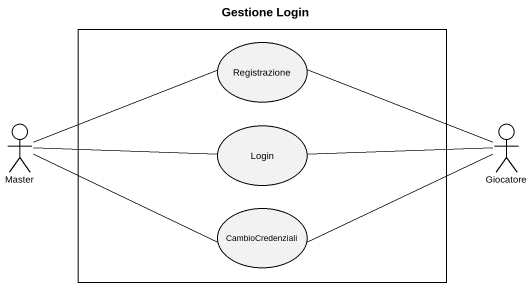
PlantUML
@startuml
title Gestione Login
rectangle " " as rectangle1 {
  usecase Registrazione
  usecase Login
  usecase CambioCredenziali
}
actor Master
actor Giocatore
Master -right- Registrazione
Master -right- Login
Master -right- CambioCredenziali
Giocatore -left- Registrazione
Giocatore -left- Login
Giocatore -left- CambioCredenziali
@enduml
